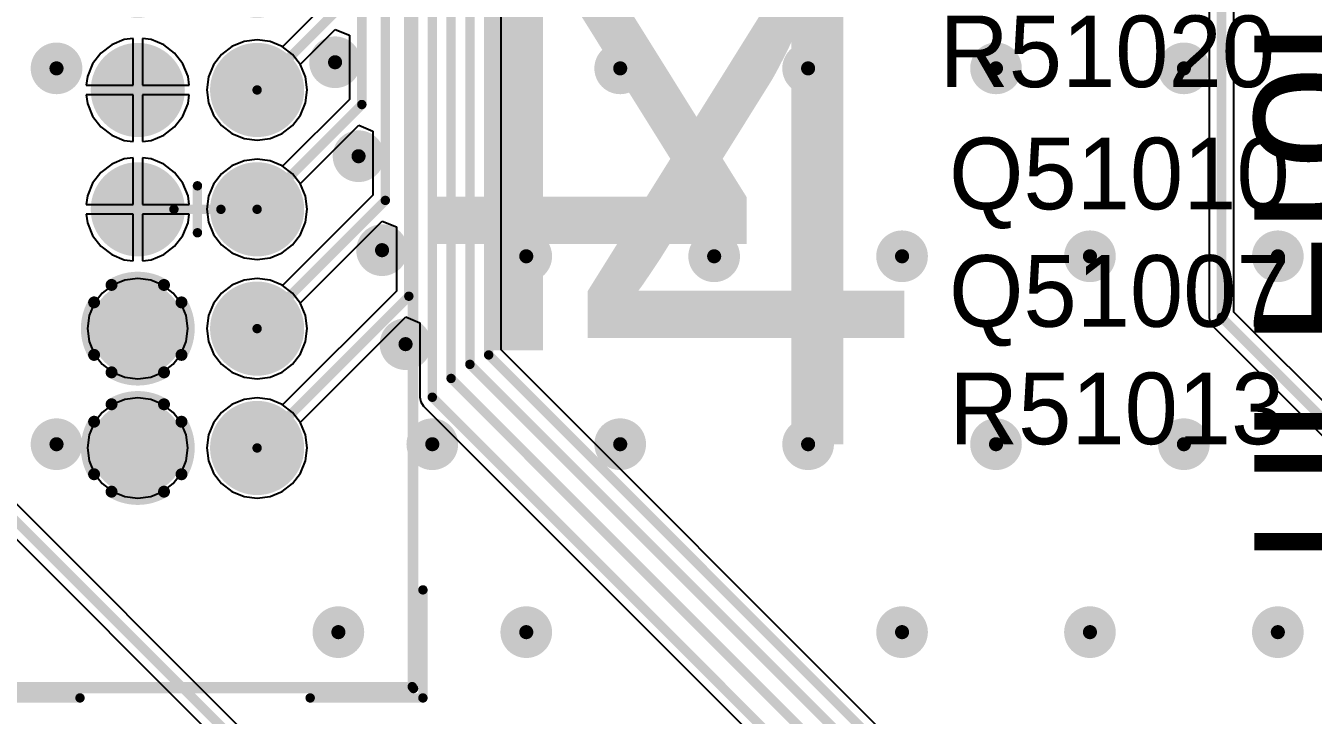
# Model space of a CAD drawing. Header units: millimetres. Extents: x 372 to 687, y 380 to 482.
# Drawn here: x 507.34 to 534.75, y 402.23 to 416.91 of the extents above; entities that cross this region are included whole.
import ezdxf

# ---------------------------------------------------------------- set-up
doc = ezdxf.new("R2010")
doc.units = ezdxf.units.MM
for name, color, linetype in [('BottomLayer', 5, 'Continuous'), ('BottomOverlay', 54, 'Continuous'), ('BottomSolder', 6, 'Continuous'), ('InternalPlane1', 76, 'Continuous'), ('InternalPlane2', 16, 'Continuous'), ('Mechanical13', 56, 'Continuous'), ('Mechanical15', 56, 'Continuous'), ('MultiLayer', 9, 'Continuous'), ('PadHoleLayer', 156, 'Continuous'), ('TopLayer', 1, 'Continuous'), ('TopOverlay', 2, 'Continuous'), ('TopSolder', 216, 'Continuous'), ('ViaHoleLayer', 16, 'Continuous')]:
    doc.layers.add(name, color=color, linetype=linetype)

# ---------------------------------------------------------------- blocks, each defined once
blk = doc.blocks.new('HDRV10W64P254_2X5_2030X900X900B_B_437')
at = {"layer": 'BottomLayer', "const_width": 0.9}
for points in [[(-1.72, 5.08, 1), (-0.82, 5.08, 1)], [(0.82, 5.08, 1), (1.72, 5.08, 1)], [(-1.72, 2.54, 1), (-0.82, 2.54, 1)], [(0.82, 2.54, 1), (1.72, 2.54, 1)], [(-1.72, 0, 1), (-0.82, 0, 1)], [(0.82, 0, 1), (1.72, 0, 1)], [(-1.72, -2.54, 1), (-0.82, -2.54, 1)], [(0.82, -2.54, 1), (1.72, -2.54, 1)], [(-1.72, -5.08, 1), (-0.82, -5.08, 1)], [(0.82, -5.08, 1), (1.72, -5.08, 1)]]:
    blk.add_lwpolyline(points, format="xyb", close=True, dxfattribs=at)
at = {"layer": 'BottomOverlay', "const_width": 0.2}
for points in [[(-2.4, 10.4), (-4.8, 10.4)], [(-4.8, 10.4), (-4.8, 8.1)], [(4.8, 10.4), (2.5, 10.4)], [(4.8, 10.4), (4.8, 8)], [(-4.8, -8), (-4.8, -10.4)], [(4.8, -8.1), (4.8, -10.4)], [(-2.5, -10.4), (-4.8, -10.4)], [(4.8, -10.4), (2.4, -10.4)]]:
    blk.add_lwpolyline(points, dxfattribs=at)
at = {"layer": 'BottomOverlay'}
for points, const_width in [([(-4.85, 10.4, 1), (-4.75, 10.4, 1)], 0.1), ([(-4.85, 10.4, 1), (-4.75, 10.4, 1)], 0.1), ([(-2.45, 10.4, 1), (-2.35, 10.4, 1)], 0.1), ([(2.45, 10.4, 1), (2.55, 10.4, 1)], 0.1), ([(4.75, 10.4, 1), (4.85, 10.4, 1)], 0.1), ([(4.75, 10.4, 1), (4.85, 10.4, 1)], 0.1), ([(-4.85, 8.1, 1), (-4.75, 8.1, 1)], 0.1), ([(4.75, 8, 1), (4.85, 8, 1)], 0.1), ([(-4.85, -8, 1), (-4.75, -8, 1)], 0.1), ([(4.75, -8.1, 1), (4.85, -8.1, 1)], 0.1), ([(-5.3, -10, 1), (-5.7, -10, 1)], 0.5), ([(-5.825, -10, 1), (-5.575, -10, 1)], 0.25), ([(-5.425, -10, 1), (-5.175, -10, 1)], 0.25), ([(-4.85, -10.4, 1), (-4.75, -10.4, 1)], 0.1), ([(-4.85, -10.4, 1), (-4.75, -10.4, 1)], 0.1), ([(-2.55, -10.4, 1), (-2.45, -10.4, 1)], 0.1), ([(2.35, -10.4, 1), (2.45, -10.4, 1)], 0.1), ([(4.75, -10.4, 1), (4.85, -10.4, 1)], 0.1), ([(4.75, -10.4, 1), (4.85, -10.4, 1)], 0.1)]:
    blk.add_lwpolyline(points, format="xyb", close=True, dxfattribs=dict(at, const_width=const_width))
at = {"layer": 'BottomSolder', "const_width": 1.002}
for points in [[(-1.771, 5.08, 1), (-0.769, 5.08, 1)], [(0.769, 5.08, 1), (1.771, 5.08, 1)], [(-1.771, 2.54, 1), (-0.769, 2.54, 1)], [(0.769, 2.54, 1), (1.771, 2.54, 1)], [(-1.771, 0, 1), (-0.769, 0, 1)], [(0.769, 0, 1), (1.771, 0, 1)], [(-1.771, -2.54, 1), (-0.769, -2.54, 1)], [(0.769, -2.54, 1), (1.771, -2.54, 1)], [(-1.771, -5.08, 1), (-0.769, -5.08, 1)], [(0.769, -5.08, 1), (1.771, -5.08, 1)]]:
    blk.add_lwpolyline(points, format="xyb", close=True, dxfattribs=at)
at = {"layer": 'InternalPlane1', "const_width": 0.85}
for points in [[(-1.695, 5.08, 1), (-0.845, 5.08, 1)], [(0.845, 5.08, 1), (1.695, 5.08, 1)], [(-1.695, 2.54, 1), (-0.845, 2.54, 1)], [(0.845, 2.54, 1), (1.695, 2.54, 1)], [(-1.695, 0, 1), (-0.845, 0, 1)], [(0.845, 0, 1), (1.695, 0, 1)], [(-1.695, -2.54, 1), (-0.845, -2.54, 1)], [(0.845, -2.54, 1), (1.695, -2.54, 1)], [(-1.695, -5.08, 1), (-0.845, -5.08, 1)], [(0.845, -5.08, 1), (1.695, -5.08, 1)]]:
    blk.add_lwpolyline(points, format="xyb", close=True, dxfattribs=at)
at = {"layer": 'InternalPlane2', "const_width": 0.254}
for points in [[(0.711, 6.01, -0.277325), (1.829, 6.01)], [(0.34, 4.521, -0.277325), (0.34, 5.639)], [(2.2, 5.639, -0.277325), (2.2, 4.521)], [(1.829, 4.15, -0.277325), (0.711, 4.15)], [(0.711, 3.47, -0.277325), (1.829, 3.47)], [(0.34, 1.981, -0.277325), (0.34, 3.099)], [(2.2, 3.099, -0.277325), (2.2, 1.981)], [(1.829, 1.61, -0.277325), (0.711, 1.61)]]:
    blk.add_lwpolyline(points, format="xyb", dxfattribs=at)
at = {"layer": 'InternalPlane2'}
for points, const_width in [([(0.648, 6.01, 1), (0.775, 6.01, 1)], 0.127), ([(1.765, 6.01, 1), (1.892, 6.01, 1)], 0.127), ([(-1.695, 5.08, 1), (-0.845, 5.08, 1)], 0.85), ([(0.276, 5.639, 1), (0.403, 5.639, 1)], 0.127), ([(2.137, 5.639, 1), (2.264, 5.639, 1)], 0.127), ([(0.276, 4.521, 1), (0.403, 4.521, 1)], 0.127), ([(2.137, 4.521, 1), (2.264, 4.521, 1)], 0.127), ([(0.648, 4.15, 1), (0.775, 4.15, 1)], 0.127), ([(1.765, 4.15, 1), (1.892, 4.15, 1)], 0.127), ([(0.648, 3.47, 1), (0.775, 3.47, 1)], 0.127), ([(1.765, 3.47, 1), (1.892, 3.47, 1)], 0.127), ([(-1.695, 2.54, 1), (-0.845, 2.54, 1)], 0.85), ([(0.276, 3.099, 1), (0.403, 3.099, 1)], 0.127), ([(2.137, 3.099, 1), (2.264, 3.099, 1)], 0.127), ([(0.276, 1.981, 1), (0.403, 1.981, 1)], 0.127), ([(2.137, 1.981, 1), (2.264, 1.981, 1)], 0.127), ([(0.648, 1.61, 1), (0.775, 1.61, 1)], 0.127), ([(1.765, 1.61, 1), (1.892, 1.61, 1)], 0.127), ([(-1.695, 0, 1), (-0.845, 0, 1)], 0.85), ([(0.845, 0, 1), (1.695, 0, 1)], 0.85), ([(-1.695, -2.54, 1), (-0.845, -2.54, 1)], 0.85), ([(0.845, -2.54, 1), (1.695, -2.54, 1)], 0.85), ([(-1.695, -5.08, 1), (-0.845, -5.08, 1)], 0.85), ([(0.845, -5.08, 1), (1.695, -5.08, 1)], 0.85)]:
    blk.add_lwpolyline(points, format="xyb", close=True, dxfattribs=dict(at, const_width=const_width))
at = {"layer": 'Mechanical13', "const_width": 0.2}
for points in [[(-4.572, 10.16), (-4.572, -10.16)], [(4.572, 10.16), (-4.572, 10.16)], [(4.572, 10.16), (4.572, -10.16)], [(4.572, -10.16), (-4.572, -10.16)]]:
    blk.add_lwpolyline(points, dxfattribs=at)
at = {"layer": 'Mechanical13', "const_width": 0.1}
for points in [[(-4.622, 10.16, 1), (-4.522, 10.16, 1)], [(-4.622, 10.16, 1), (-4.522, 10.16, 1)], [(4.522, 10.16, 1), (4.622, 10.16, 1)], [(4.522, 10.16, 1), (4.622, 10.16, 1)], [(-4.622, -10.16, 1), (-4.522, -10.16, 1)], [(-4.622, -10.16, 1), (-4.522, -10.16, 1)], [(4.522, -10.16, 1), (4.622, -10.16, 1)], [(4.522, -10.16, 1), (4.622, -10.16, 1)]]:
    blk.add_lwpolyline(points, format="xyb", close=True, dxfattribs=at)
at = {"layer": 'Mechanical15', "const_width": 0.2}
for points in [[(-4.6, 10.2), (-4.6, -10.2)], [(4.6, 10.2), (-4.6, 10.2)], [(4.6, 10.2), (4.6, -10.2)], [(0, 0.5), (0, -0.5)], [(0.5, 0), (-0.5, 0)], [(4.6, -10.2), (-4.6, -10.2)]]:
    blk.add_lwpolyline(points, dxfattribs=at)
at = {"layer": 'Mechanical15', "const_width": 0.1}
for points in [[(-4.65, 10.2, 1), (-4.55, 10.2, 1)], [(-4.65, 10.2, 1), (-4.55, 10.2, 1)], [(4.55, 10.2, 1), (4.65, 10.2, 1)], [(4.55, 10.2, 1), (4.65, 10.2, 1)], [(-0.05, 0.5, 1), (0.05, 0.5, 1)], [(-0.55, 0, 1), (-0.45, 0, 1)], [(0.45, 0, 1), (0.55, 0, 1)], [(-0.05, -0.5, 1), (0.05, -0.5, 1)], [(-4.65, -10.2, 1), (-4.55, -10.2, 1)], [(-4.65, -10.2, 1), (-4.55, -10.2, 1)], [(4.55, -10.2, 1), (4.65, -10.2, 1)], [(4.55, -10.2, 1), (4.65, -10.2, 1)]]:
    blk.add_lwpolyline(points, format="xyb", close=True, dxfattribs=at)
at = {"layer": 'MultiLayer', "const_width": 0.9}
for points in [[(-1.72, 5.08, 1), (-0.82, 5.08, 1)], [(0.82, 5.08, 1), (1.72, 5.08, 1)], [(-1.72, 2.54, 1), (-0.82, 2.54, 1)], [(0.82, 2.54, 1), (1.72, 2.54, 1)], [(-1.72, 0, 1), (-0.82, 0, 1)], [(0.82, 0, 1), (1.72, 0, 1)], [(-1.72, -2.54, 1), (-0.82, -2.54, 1)], [(0.82, -2.54, 1), (1.72, -2.54, 1)], [(-1.72, -5.08, 1), (-0.82, -5.08, 1)], [(0.82, -5.08, 1), (1.72, -5.08, 1)]]:
    blk.add_lwpolyline(points, format="xyb", close=True, dxfattribs=at)
at = {"layer": 'PadHoleLayer', "const_width": 0.45}
for points in [[(-1.495, 5.08, 1), (-1.045, 5.08, 1)], [(1.045, 5.08, 1), (1.495, 5.08, 1)], [(-1.495, 2.54, 1), (-1.045, 2.54, 1)], [(1.045, 2.54, 1), (1.495, 2.54, 1)], [(-1.495, 0, 1), (-1.045, 0, 1)], [(1.045, 0, 1), (1.495, 0, 1)], [(-1.495, -2.54, 1), (-1.045, -2.54, 1)], [(1.045, -2.54, 1), (1.495, -2.54, 1)], [(-1.495, -5.08, 1), (-1.045, -5.08, 1)], [(1.045, -5.08, 1), (1.495, -5.08, 1)]]:
    blk.add_lwpolyline(points, format="xyb", close=True, dxfattribs=at)
at = {"layer": 'TopLayer', "const_width": 0.9}
for points in [[(-1.72, 5.08, 1), (-0.82, 5.08, 1)], [(0.82, 5.08, 1), (1.72, 5.08, 1)], [(-1.72, 2.54, 1), (-0.82, 2.54, 1)], [(0.82, 2.54, 1), (1.72, 2.54, 1)], [(-1.72, 0, 1), (-0.82, 0, 1)], [(0.82, 0, 1), (1.72, 0, 1)], [(-1.72, -2.54, 1), (-0.82, -2.54, 1)], [(0.82, -2.54, 1), (1.72, -2.54, 1)], [(-1.72, -5.08, 1), (-0.82, -5.08, 1)], [(0.82, -5.08, 1), (1.72, -5.08, 1)]]:
    blk.add_lwpolyline(points, format="xyb", close=True, dxfattribs=at)
at = {"layer": 'TopSolder', "const_width": 1.002}
for points in [[(-1.771, 5.08, 1), (-0.769, 5.08, 1)], [(0.769, 5.08, 1), (1.771, 5.08, 1)], [(-1.771, 2.54, 1), (-0.769, 2.54, 1)], [(0.769, 2.54, 1), (1.771, 2.54, 1)], [(-1.771, 0, 1), (-0.769, 0, 1)], [(0.769, 0, 1), (1.771, 0, 1)], [(-1.771, -2.54, 1), (-0.769, -2.54, 1)], [(0.769, -2.54, 1), (1.771, -2.54, 1)], [(-1.771, -5.08, 1), (-0.769, -5.08, 1)], [(0.769, -5.08, 1), (1.771, -5.08, 1)]]:
    blk.add_lwpolyline(points, format="xyb", close=True, dxfattribs=at)

msp = doc.modelspace()

# ---------------------------------------------------------------- linework, layer by layer
at = {"layer": 'BottomLayer'}
for p, q in [((509.63, 416.636), (509.443, 416.612)), ((509.63, 415.64), (509.63, 416.636)), ((510.017, 416.612), (509.83, 416.636)), ((509.83, 416.636), (509.83, 415.64)), ((509.175, 416.501), (508.945, 416.325)), ((509.443, 416.612), (509.175, 416.501)), ((510.285, 416.501), (510.017, 416.612)), ((510.515, 416.325), (510.285, 416.501)), ((511.735, 416.466), (511.514, 416.296)), ((511.993, 416.573), (511.735, 416.466)), ((512.27, 416.609), (511.993, 416.573)), ((512.547, 416.573), (512.27, 416.609)), ((512.805, 416.466), (512.547, 416.573)), ((513.026, 416.296), (512.805, 416.466)), ((508.769, 416.095), (508.658, 415.827)), ((508.945, 416.325), (508.769, 416.095)), ((510.691, 416.095), (510.515, 416.325)), ((510.802, 415.827), (510.691, 416.095)), ((511.344, 416.075), (511.237, 415.817)), ((511.514, 416.296), (511.344, 416.075)), ((513.196, 416.075), (513.026, 416.296)), ((513.303, 415.817), (513.196, 416.075)), ((508.658, 415.827), (508.634, 415.64)), ((510.826, 415.64), (510.802, 415.827)), ((511.237, 415.817), (511.201, 415.54)), ((513.339, 415.54), (513.303, 415.817)), ((508.634, 415.64), (509.63, 415.64)), ((509.83, 415.64), (510.826, 415.64)), ((511.201, 415.54), (511.237, 415.263)), ((513.303, 415.263), (513.339, 415.54)), ((509.63, 415.44), (508.634, 415.44)), ((508.634, 415.44), (508.658, 415.253)), ((508.658, 415.253), (508.769, 414.985)), ((509.63, 414.444), (509.63, 415.44)), ((510.826, 415.44), (509.83, 415.44)), ((509.83, 415.44), (509.83, 414.444)), ((510.691, 414.985), (510.802, 415.253)), ((510.802, 415.253), (510.826, 415.44)), ((511.237, 415.263), (511.344, 415.005)), ((513.196, 415.005), (513.303, 415.263)), ((508.769, 414.985), (508.945, 414.755)), ((510.515, 414.755), (510.691, 414.985)), ((511.344, 415.005), (511.514, 414.784)), ((513.026, 414.784), (513.196, 415.005)), ((508.945, 414.755), (509.175, 414.579)), ((510.285, 414.579), (510.515, 414.755)), ((511.514, 414.784), (511.735, 414.614)), ((512.805, 414.614), (513.026, 414.784)), ((509.175, 414.579), (509.443, 414.468)), ((509.443, 414.468), (509.63, 414.444)), ((509.83, 414.444), (510.017, 414.468)), ((510.017, 414.468), (510.285, 414.579)), ((511.735, 414.614), (511.993, 414.507)), ((511.993, 414.507), (512.27, 414.471)), ((512.27, 414.471), (512.547, 414.507)), ((512.547, 414.507), (512.805, 414.614)), ((509.175, 413.961), (508.945, 413.785)), ((509.443, 414.072), (509.175, 413.961)), ((509.63, 414.096), (509.443, 414.072)), ((509.63, 413.1), (509.63, 414.096)), ((510.017, 414.072), (509.83, 414.096)), ((509.83, 414.096), (509.83, 413.1)), ((510.285, 413.961), (510.017, 414.072)), ((510.515, 413.785), (510.285, 413.961)), ((511.735, 413.926), (511.514, 413.756)), ((511.993, 414.033), (511.735, 413.926)), ((512.27, 414.069), (511.993, 414.033)), ((512.547, 414.033), (512.27, 414.069)), ((512.805, 413.926), (512.547, 414.033)), ((513.026, 413.756), (512.805, 413.926)), ((508.945, 413.785), (508.769, 413.555)), ((510.691, 413.555), (510.515, 413.785)), ((511.514, 413.756), (511.344, 413.535)), ((513.196, 413.535), (513.026, 413.756)), ((508.769, 413.555), (508.658, 413.287)), ((510.802, 413.287), (510.691, 413.555)), ((511.344, 413.535), (511.237, 413.277)), ((513.303, 413.277), (513.196, 413.535)), ((508.658, 413.287), (508.634, 413.1)), ((508.634, 413.1), (509.63, 413.1)), ((509.83, 413.1), (510.826, 413.1)), ((510.826, 413.1), (510.802, 413.287)), ((511.237, 413.277), (511.201, 413)), ((513.339, 413), (513.303, 413.277)), ((509.63, 412.9), (508.634, 412.9)), ((508.634, 412.9), (508.658, 412.713)), ((509.63, 411.904), (509.63, 412.9)), ((510.826, 412.9), (509.83, 412.9)), ((509.83, 412.9), (509.83, 411.904)), ((510.802, 412.713), (510.826, 412.9)), ((511.201, 413), (511.237, 412.723)), ((513.303, 412.723), (513.339, 413)), ((508.658, 412.713), (508.769, 412.445)), ((510.691, 412.445), (510.802, 412.713)), ((511.237, 412.723), (511.344, 412.465)), ((513.196, 412.465), (513.303, 412.723)), ((508.769, 412.445), (508.945, 412.215)), ((510.515, 412.215), (510.691, 412.445)), ((511.344, 412.465), (511.514, 412.244)), ((511.514, 412.244), (511.735, 412.074)), ((512.805, 412.074), (513.026, 412.244)), ((513.026, 412.244), (513.196, 412.465)), ((508.945, 412.215), (509.175, 412.039)), ((509.175, 412.039), (509.443, 411.928)), ((510.017, 411.928), (510.285, 412.039)), ((510.285, 412.039), (510.515, 412.215)), ((511.735, 412.074), (511.993, 411.967)), ((511.993, 411.967), (512.27, 411.931)), ((512.27, 411.931), (512.547, 411.967)), ((512.547, 411.967), (512.805, 412.074)), ((509.443, 411.928), (509.63, 411.904)), ((509.83, 411.904), (510.017, 411.928)), ((509.453, 411.493), (509.195, 411.386)), ((509.73, 411.529), (509.453, 411.493)), ((510.007, 411.493), (509.73, 411.529)), ((510.265, 411.386), (510.007, 411.493)), ((511.993, 411.493), (511.735, 411.386)), ((512.27, 411.529), (511.993, 411.493)), ((512.547, 411.493), (512.27, 411.529)), ((512.805, 411.386), (512.547, 411.493)), ((508.974, 411.216), (508.804, 410.995)), ((509.195, 411.386), (508.974, 411.216)), ((510.486, 411.216), (510.265, 411.386)), ((510.656, 410.995), (510.486, 411.216)), ((511.514, 411.216), (511.344, 410.995)), ((511.735, 411.386), (511.514, 411.216)), ((513.026, 411.216), (512.805, 411.386)), ((513.196, 410.995), (513.026, 411.216)), ((508.804, 410.995), (508.697, 410.737)), ((510.763, 410.737), (510.656, 410.995)), ((511.344, 410.995), (511.237, 410.737)), ((513.303, 410.737), (513.196, 410.995)), ((508.697, 410.737), (508.661, 410.46)), ((510.799, 410.46), (510.763, 410.737)), ((511.237, 410.737), (511.201, 410.46)), ((513.339, 410.46), (513.303, 410.737)), ((508.661, 410.46), (508.697, 410.183)), ((510.763, 410.183), (510.799, 410.46)), ((511.201, 410.46), (511.237, 410.183)), ((513.303, 410.183), (513.339, 410.46)), ((508.697, 410.183), (508.804, 409.925)), ((510.656, 409.925), (510.763, 410.183)), ((511.237, 410.183), (511.344, 409.925)), ((513.196, 409.925), (513.303, 410.183)), ((508.804, 409.925), (508.974, 409.704)), ((510.486, 409.704), (510.656, 409.925)), ((511.344, 409.925), (511.514, 409.704)), ((513.026, 409.704), (513.196, 409.925)), ((508.974, 409.704), (509.195, 409.534)), ((509.195, 409.534), (509.453, 409.427)), ((510.007, 409.427), (510.265, 409.534)), ((510.265, 409.534), (510.486, 409.704)), ((511.514, 409.704), (511.735, 409.534)), ((511.735, 409.534), (511.993, 409.427)), ((512.547, 409.427), (512.805, 409.534)), ((512.805, 409.534), (513.026, 409.704)), ((509.453, 409.427), (509.73, 409.391)), ((509.73, 409.391), (510.007, 409.427)), ((511.993, 409.427), (512.27, 409.391)), ((512.27, 409.391), (512.547, 409.427)), ((509.453, 408.953), (509.195, 408.846)), ((509.73, 408.989), (509.453, 408.953)), ((510.007, 408.953), (509.73, 408.989)), ((510.265, 408.846), (510.007, 408.953)), ((511.993, 408.953), (511.735, 408.846)), ((512.27, 408.989), (511.993, 408.953)), ((512.547, 408.953), (512.27, 408.989)), ((512.805, 408.846), (512.547, 408.953)), ((508.974, 408.676), (508.804, 408.455)), ((509.195, 408.846), (508.974, 408.676)), ((510.486, 408.676), (510.265, 408.846)), ((510.656, 408.455), (510.486, 408.676)), ((511.514, 408.676), (511.344, 408.455)), ((511.735, 408.846), (511.514, 408.676)), ((513.026, 408.676), (512.805, 408.846)), ((513.196, 408.455), (513.026, 408.676)), ((508.804, 408.455), (508.697, 408.197)), ((510.763, 408.197), (510.656, 408.455)), ((511.344, 408.455), (511.237, 408.197)), ((513.303, 408.197), (513.196, 408.455)), ((508.697, 408.197), (508.661, 407.92)), ((510.799, 407.92), (510.763, 408.197)), ((511.237, 408.197), (511.201, 407.92)), ((513.339, 407.92), (513.303, 408.197)), ((508.661, 407.92), (508.697, 407.643)), ((510.763, 407.643), (510.799, 407.92)), ((511.201, 407.92), (511.237, 407.643)), ((513.303, 407.643), (513.339, 407.92)), ((508.697, 407.643), (508.804, 407.385)), ((510.656, 407.385), (510.763, 407.643)), ((511.237, 407.643), (511.344, 407.385)), ((513.196, 407.385), (513.303, 407.643)), ((508.804, 407.385), (508.974, 407.164)), ((510.486, 407.164), (510.656, 407.385)), ((511.344, 407.385), (511.514, 407.164)), ((513.026, 407.164), (513.196, 407.385)), ((508.974, 407.164), (509.195, 406.994)), ((510.265, 406.994), (510.486, 407.164)), ((511.514, 407.164), (511.735, 406.994)), ((512.805, 406.994), (513.026, 407.164)), ((509.195, 406.994), (509.453, 406.887)), ((509.453, 406.887), (509.73, 406.851)), ((509.73, 406.851), (510.007, 406.887)), ((510.007, 406.887), (510.265, 406.994)), ((511.735, 406.994), (511.993, 406.887)), ((511.993, 406.887), (512.27, 406.851)), ((512.27, 406.851), (512.547, 406.887)), ((512.547, 406.887), (512.805, 406.994))]:
    msp.add_line(p, q, dxfattribs=at)
at = {"layer": 'BottomLayer', "const_width": 0.3}
for points in [[(513.78, 416.13, 1), (514.08, 416.13, 1)], [(507.85, 416, 1), (508.15, 416, 1)], [(519.85, 416, 1), (520.15, 416, 1)], [(523.85, 416, 1), (524.15, 416, 1)], [(527.85, 416, 1), (528.15, 416, 1)], [(531.85, 416, 1), (532.15, 416, 1)], [(514.28, 414.13, 1), (514.58, 414.13, 1)], [(514.78, 412.13, 1), (515.08, 412.13, 1)], [(517.85, 412, 1), (518.15, 412, 1)], [(521.85, 412, 1), (522.15, 412, 1)], [(525.85, 412, 1), (526.15, 412, 1)], [(529.85, 412, 1), (530.15, 412, 1)], [(533.85, 412, 1), (534.15, 412, 1)], [(515.28, 410.13, 1), (515.58, 410.13, 1)], [(507.85, 408, 1), (508.15, 408, 1)], [(515.85, 408, 1), (516.15, 408, 1)], [(519.85, 408, 1), (520.15, 408, 1)], [(523.85, 408, 1), (524.15, 408, 1)], [(527.85, 408, 1), (528.15, 408, 1)], [(531.85, 408, 1), (532.15, 408, 1)], [(513.85, 404, 1), (514.15, 404, 1)], [(517.85, 404, 1), (518.15, 404, 1)], [(525.85, 404, 1), (526.15, 404, 1)], [(529.85, 404, 1), (530.15, 404, 1)], [(533.85, 404, 1), (534.15, 404, 1)]]:
    msp.add_lwpolyline(points, format="xyb", close=True, dxfattribs=at)
at = {"layer": 'InternalPlane1', "const_width": 0.55}
for points in [[(513.655, 416.13, 1), (514.205, 416.13, 1)], [(507.725, 416, 1), (508.275, 416, 1)], [(519.725, 416, 1), (520.275, 416, 1)], [(523.725, 416, 1), (524.275, 416, 1)], [(527.725, 416, 1), (528.275, 416, 1)], [(531.725, 416, 1), (532.275, 416, 1)], [(514.155, 414.13, 1), (514.705, 414.13, 1)], [(514.655, 412.13, 1), (515.205, 412.13, 1)], [(517.725, 412, 1), (518.275, 412, 1)], [(521.725, 412, 1), (522.275, 412, 1)], [(525.725, 412, 1), (526.275, 412, 1)], [(529.725, 412, 1), (530.275, 412, 1)], [(533.725, 412, 1), (534.275, 412, 1)], [(515.155, 410.13, 1), (515.705, 410.13, 1)], [(507.725, 408, 1), (508.275, 408, 1)], [(515.725, 408, 1), (516.275, 408, 1)], [(519.725, 408, 1), (520.275, 408, 1)], [(523.725, 408, 1), (524.275, 408, 1)], [(527.725, 408, 1), (528.275, 408, 1)], [(531.725, 408, 1), (532.275, 408, 1)], [(513.725, 404, 1), (514.275, 404, 1)], [(517.725, 404, 1), (518.275, 404, 1)], [(525.725, 404, 1), (526.275, 404, 1)], [(529.725, 404, 1), (530.275, 404, 1)], [(533.725, 404, 1), (534.275, 404, 1)]]:
    msp.add_lwpolyline(points, format="xyb", close=True, dxfattribs=at)
at = {"layer": 'InternalPlane2', "const_width": 0.55}
for points in [[(513.655, 416.13, 1), (514.205, 416.13, 1)], [(507.725, 416, 1), (508.275, 416, 1)], [(519.725, 416, 1), (520.275, 416, 1)], [(523.725, 416, 1), (524.275, 416, 1)], [(527.725, 416, 1), (528.275, 416, 1)], [(531.725, 416, 1), (532.275, 416, 1)], [(514.155, 414.13, 1), (514.705, 414.13, 1)], [(514.655, 412.13, 1), (515.205, 412.13, 1)], [(517.725, 412, 1), (518.275, 412, 1)], [(521.725, 412, 1), (522.275, 412, 1)], [(525.725, 412, 1), (526.275, 412, 1)], [(529.725, 412, 1), (530.275, 412, 1)], [(533.725, 412, 1), (534.275, 412, 1)], [(515.155, 410.13, 1), (515.705, 410.13, 1)], [(507.725, 408, 1), (508.275, 408, 1)], [(515.725, 408, 1), (516.275, 408, 1)], [(519.725, 408, 1), (520.275, 408, 1)], [(523.725, 408, 1), (524.275, 408, 1)], [(527.725, 408, 1), (528.275, 408, 1)], [(531.725, 408, 1), (532.275, 408, 1)], [(513.725, 404, 1), (514.275, 404, 1)], [(517.725, 404, 1), (518.275, 404, 1)], [(525.725, 404, 1), (526.275, 404, 1)], [(529.725, 404, 1), (530.275, 404, 1)], [(533.725, 404, 1), (534.275, 404, 1)]]:
    msp.add_lwpolyline(points, format="xyb", close=True, dxfattribs=at)
at = {"layer": 'MultiLayer', "const_width": 0.3}
for points in [[(513.78, 416.13, 1), (514.08, 416.13, 1)], [(507.85, 416, 1), (508.15, 416, 1)], [(519.85, 416, 1), (520.15, 416, 1)], [(523.85, 416, 1), (524.15, 416, 1)], [(527.85, 416, 1), (528.15, 416, 1)], [(531.85, 416, 1), (532.15, 416, 1)], [(514.28, 414.13, 1), (514.58, 414.13, 1)], [(514.78, 412.13, 1), (515.08, 412.13, 1)], [(517.85, 412, 1), (518.15, 412, 1)], [(521.85, 412, 1), (522.15, 412, 1)], [(525.85, 412, 1), (526.15, 412, 1)], [(529.85, 412, 1), (530.15, 412, 1)], [(533.85, 412, 1), (534.15, 412, 1)], [(515.28, 410.13, 1), (515.58, 410.13, 1)], [(507.85, 408, 1), (508.15, 408, 1)], [(515.85, 408, 1), (516.15, 408, 1)], [(519.85, 408, 1), (520.15, 408, 1)], [(523.85, 408, 1), (524.15, 408, 1)], [(527.85, 408, 1), (528.15, 408, 1)], [(531.85, 408, 1), (532.15, 408, 1)], [(513.85, 404, 1), (514.15, 404, 1)], [(517.85, 404, 1), (518.15, 404, 1)], [(525.85, 404, 1), (526.15, 404, 1)], [(529.85, 404, 1), (530.15, 404, 1)], [(533.85, 404, 1), (534.15, 404, 1)]]:
    msp.add_lwpolyline(points, format="xyb", close=True, dxfattribs=at)
at = {"layer": 'TopLayer'}
for p, q in [((533.065, 410.81), (533.065, 430.9)), ((532.535, 424.035), (532.535, 410.7)), ((517.465, 410.01), (517.465, 421.556)), ((513.735, 417.38), (512.814, 416.459)), ((509.63, 416.636), (509.443, 416.612)), ((509.63, 415.64), (509.63, 416.636)), ((510.017, 416.612), (509.83, 416.636)), ((509.83, 416.636), (509.83, 415.64)), ((513.189, 416.084), (513.935, 416.83)), ((513.935, 416.83), (514.235, 416.706)), ((514.235, 416.706), (514.235, 415.34)), ((509.175, 416.501), (508.945, 416.325)), ((509.443, 416.612), (509.175, 416.501)), ((510.285, 416.501), (510.017, 416.612)), ((510.515, 416.325), (510.285, 416.501)), ((511.735, 416.466), (511.514, 416.296)), ((511.993, 416.573), (511.735, 416.466)), ((512.27, 416.609), (511.993, 416.573)), ((512.547, 416.573), (512.27, 416.609)), ((512.805, 416.466), (512.547, 416.573)), ((512.814, 416.459), (512.805, 416.466)), ((508.769, 416.095), (508.658, 415.827)), ((508.945, 416.325), (508.769, 416.095)), ((510.691, 416.095), (510.515, 416.325)), ((510.802, 415.827), (510.691, 416.095)), ((511.344, 416.075), (511.237, 415.817)), ((511.514, 416.296), (511.344, 416.075)), ((513.196, 416.075), (513.189, 416.084)), ((513.303, 415.817), (513.196, 416.075)), ((508.658, 415.827), (508.634, 415.64)), ((510.826, 415.64), (510.802, 415.827)), ((511.237, 415.817), (511.201, 415.54)), ((513.339, 415.54), (513.303, 415.817)), ((508.634, 415.64), (509.63, 415.64)), ((509.83, 415.64), (510.826, 415.64)), ((511.201, 415.54), (511.237, 415.263)), ((513.303, 415.263), (513.339, 415.54)), ((509.63, 415.44), (508.634, 415.44)), ((508.634, 415.44), (508.658, 415.253)), ((508.658, 415.253), (508.769, 414.985)), ((509.63, 414.444), (509.63, 415.44)), ((510.826, 415.44), (509.83, 415.44)), ((509.83, 415.44), (509.83, 414.444)), ((510.691, 414.985), (510.802, 415.253)), ((510.802, 415.253), (510.826, 415.44)), ((511.237, 415.263), (511.344, 415.005)), ((514.235, 415.34), (512.814, 413.919)), ((513.196, 415.005), (513.303, 415.263)), ((508.769, 414.985), (508.945, 414.755)), ((510.515, 414.755), (510.691, 414.985)), ((511.344, 415.005), (511.514, 414.784)), ((513.026, 414.784), (513.196, 415.005)), ((508.945, 414.755), (509.175, 414.579)), ((510.285, 414.579), (510.515, 414.755)), ((511.514, 414.784), (511.735, 414.614)), ((512.805, 414.614), (513.026, 414.784)), ((513.189, 413.544), (514.435, 414.79)), ((514.435, 414.79), (514.735, 414.666)), ((509.175, 414.579), (509.443, 414.468)), ((509.443, 414.468), (509.63, 414.444)), ((509.83, 414.444), (510.017, 414.468)), ((510.017, 414.468), (510.285, 414.579)), ((511.735, 414.614), (511.993, 414.507)), ((511.993, 414.507), (512.27, 414.471)), ((512.27, 414.471), (512.547, 414.507)), ((512.547, 414.507), (512.805, 414.614)), ((514.735, 414.666), (514.735, 413.3)), ((509.175, 413.961), (508.945, 413.785)), ((509.443, 414.072), (509.175, 413.961)), ((509.63, 414.096), (509.443, 414.072)), ((509.63, 413.1), (509.63, 414.096)), ((510.017, 414.072), (509.83, 414.096)), ((509.83, 414.096), (509.83, 413.1)), ((510.285, 413.961), (510.017, 414.072)), ((510.515, 413.785), (510.285, 413.961)), ((511.735, 413.926), (511.514, 413.756)), ((511.993, 414.033), (511.735, 413.926)), ((512.27, 414.069), (511.993, 414.033)), ((512.547, 414.033), (512.27, 414.069)), ((512.805, 413.926), (512.547, 414.033)), ((512.814, 413.919), (512.805, 413.926)), ((508.945, 413.785), (508.769, 413.555)), ((510.691, 413.555), (510.515, 413.785)), ((511.514, 413.756), (511.344, 413.535)), ((508.769, 413.555), (508.658, 413.287)), ((510.802, 413.287), (510.691, 413.555)), ((511.344, 413.535), (511.237, 413.277)), ((513.196, 413.535), (513.189, 413.544)), ((513.303, 413.277), (513.196, 413.535)), ((508.658, 413.287), (508.634, 413.1)), ((508.634, 413.1), (509.63, 413.1)), ((509.83, 413.1), (510.826, 413.1)), ((510.826, 413.1), (510.802, 413.287)), ((511.237, 413.277), (511.201, 413)), ((514.735, 413.3), (512.814, 411.379)), ((513.339, 413), (513.303, 413.277)), ((509.63, 412.9), (508.634, 412.9)), ((508.634, 412.9), (508.658, 412.713)), ((509.63, 411.904), (509.63, 412.9)), ((510.826, 412.9), (509.83, 412.9)), ((509.83, 412.9), (509.83, 411.904)), ((510.802, 412.713), (510.826, 412.9)), ((511.201, 413), (511.237, 412.723)), ((513.303, 412.723), (513.339, 413)), ((508.658, 412.713), (508.769, 412.445)), ((510.691, 412.445), (510.802, 412.713)), ((511.237, 412.723), (511.344, 412.465)), ((513.189, 411.004), (514.935, 412.75)), ((513.196, 412.465), (513.303, 412.723)), ((514.935, 412.75), (515.235, 412.626)), ((515.235, 412.626), (515.235, 411.26)), ((508.769, 412.445), (508.945, 412.215)), ((510.515, 412.215), (510.691, 412.445)), ((511.344, 412.465), (511.514, 412.244)), ((511.514, 412.244), (511.735, 412.074)), ((512.805, 412.074), (513.026, 412.244)), ((513.026, 412.244), (513.196, 412.465)), ((508.945, 412.215), (509.175, 412.039)), ((509.175, 412.039), (509.443, 411.928)), ((510.017, 411.928), (510.285, 412.039)), ((510.285, 412.039), (510.515, 412.215)), ((511.735, 412.074), (511.993, 411.967)), ((511.993, 411.967), (512.27, 411.931)), ((512.27, 411.931), (512.547, 411.967)), ((512.547, 411.967), (512.805, 412.074)), ((509.443, 411.928), (509.63, 411.904)), ((509.83, 411.904), (510.017, 411.928)), ((509.453, 411.493), (509.195, 411.386)), ((509.73, 411.529), (509.453, 411.493)), ((510.007, 411.493), (509.73, 411.529)), ((510.265, 411.386), (510.007, 411.493)), ((511.993, 411.493), (511.735, 411.386)), ((512.27, 411.529), (511.993, 411.493)), ((512.547, 411.493), (512.27, 411.529)), ((512.805, 411.386), (512.547, 411.493)), ((508.974, 411.216), (508.804, 410.995)), ((509.195, 411.386), (508.974, 411.216)), ((510.486, 411.216), (510.265, 411.386)), ((510.656, 410.995), (510.486, 411.216)), ((511.514, 411.216), (511.344, 410.995)), ((511.735, 411.386), (511.514, 411.216)), ((512.814, 411.379), (512.805, 411.386)), ((515.235, 411.26), (512.814, 408.839)), ((508.804, 410.995), (508.697, 410.737)), ((510.763, 410.737), (510.656, 410.995)), ((511.344, 410.995), (511.237, 410.737)), ((513.196, 410.995), (513.189, 411.004)), ((513.303, 410.737), (513.196, 410.995)), ((516.51, 397.365), (503.065, 410.81)), ((508.697, 410.737), (508.661, 410.46)), ((510.799, 410.46), (510.763, 410.737)), ((511.237, 410.737), (511.201, 410.46)), ((513.189, 408.464), (515.435, 410.71)), ((513.339, 410.46), (513.303, 410.737)), ((515.435, 410.71), (515.735, 410.586)), ((515.735, 410.586), (515.735, 409)), ((532.535, 410.7), (532.535, 410.7)), ((532.535, 410.7), (532.555, 410.599)), ((532.555, 410.599), (532.613, 410.513)), ((544.51, 399.365), (533.065, 410.81)), ((502.613, 410.513), (515.883, 397.242)), ((508.661, 410.46), (508.697, 410.183)), ((510.763, 410.183), (510.799, 410.46)), ((511.201, 410.46), (511.237, 410.183)), ((513.303, 410.183), (513.339, 410.46)), ((532.613, 410.513), (543.883, 399.242)), ((508.697, 410.183), (508.804, 409.925)), ((510.656, 409.925), (510.763, 410.183)), ((511.237, 410.183), (511.344, 409.925)), ((513.196, 409.925), (513.303, 410.183)), ((508.804, 409.925), (508.974, 409.704)), ((510.486, 409.704), (510.656, 409.925)), ((511.344, 409.925), (511.514, 409.704)), ((513.026, 409.704), (513.196, 409.925)), ((528.51, 398.965), (517.465, 410.01)), ((508.974, 409.704), (509.195, 409.534)), ((509.195, 409.534), (509.453, 409.427)), ((510.007, 409.427), (510.265, 409.534)), ((510.265, 409.534), (510.486, 409.704)), ((511.514, 409.704), (511.735, 409.534)), ((511.735, 409.534), (511.993, 409.427)), ((512.547, 409.427), (512.805, 409.534)), ((512.805, 409.534), (513.026, 409.704)), ((509.453, 409.427), (509.73, 409.391)), ((509.73, 409.391), (510.007, 409.427)), ((511.993, 409.427), (512.27, 409.391)), ((512.27, 409.391), (512.547, 409.427)), ((509.453, 408.953), (509.195, 408.846)), ((509.73, 408.989), (509.453, 408.953)), ((510.007, 408.953), (509.73, 408.989)), ((510.265, 408.846), (510.007, 408.953)), ((511.993, 408.953), (511.735, 408.846)), ((512.27, 408.989), (511.993, 408.953)), ((512.547, 408.953), (512.27, 408.989)), ((512.805, 408.846), (512.547, 408.953)), ((515.735, 409), (515.735, 409)), ((515.735, 409), (515.755, 408.899)), ((508.974, 408.676), (508.804, 408.455)), ((509.195, 408.846), (508.974, 408.676)), ((510.486, 408.676), (510.265, 408.846)), ((510.656, 408.455), (510.486, 408.676)), ((511.514, 408.676), (511.344, 408.455)), ((511.735, 408.846), (511.514, 408.676)), ((512.814, 408.839), (512.805, 408.846)), ((515.755, 408.899), (515.813, 408.813)), ((515.813, 408.813), (526.983, 397.642)), ((508.804, 408.455), (508.697, 408.197)), ((510.763, 408.197), (510.656, 408.455)), ((511.344, 408.455), (511.237, 408.197)), ((513.196, 408.455), (513.189, 408.464)), ((513.303, 408.197), (513.196, 408.455)), ((508.697, 408.197), (508.661, 407.92)), ((510.799, 407.92), (510.763, 408.197)), ((511.237, 408.197), (511.201, 407.92)), ((513.339, 407.92), (513.303, 408.197)), ((508.661, 407.92), (508.697, 407.643)), ((510.763, 407.643), (510.799, 407.92)), ((511.201, 407.92), (511.237, 407.643)), ((513.303, 407.643), (513.339, 407.92)), ((508.697, 407.643), (508.804, 407.385)), ((510.656, 407.385), (510.763, 407.643)), ((511.237, 407.643), (511.344, 407.385)), ((513.196, 407.385), (513.303, 407.643)), ((508.804, 407.385), (508.974, 407.164)), ((510.486, 407.164), (510.656, 407.385)), ((511.344, 407.385), (511.514, 407.164)), ((513.026, 407.164), (513.196, 407.385)), ((508.974, 407.164), (509.195, 406.994)), ((510.265, 406.994), (510.486, 407.164)), ((511.514, 407.164), (511.735, 406.994)), ((512.805, 406.994), (513.026, 407.164)), ((509.195, 406.994), (509.453, 406.887)), ((509.453, 406.887), (509.73, 406.851)), ((509.73, 406.851), (510.007, 406.887)), ((510.007, 406.887), (510.265, 406.994)), ((511.735, 406.994), (511.993, 406.887)), ((511.993, 406.887), (512.27, 406.851)), ((512.27, 406.851), (512.547, 406.887)), ((512.547, 406.887), (512.805, 406.994))]:
    msp.add_line(p, q, dxfattribs=at)
at = {"layer": 'TopLayer', "const_width": 0.2}
for points in [[(532.8, 410.7), (532.8, 430.9)], [(514.5, 415.23), (514.5, 425.245)], [(515, 413.19), (515, 425.1)], [(515.5, 411.15), (515.5, 424.245)], [(516, 409), (516, 424.1)], [(516.4, 409.4), (516.4, 423.145)], [(516.8, 409.7), (516.8, 422.9)], [(517.2, 409.9), (517.2, 421.945)], [(512.27, 415.54), (514, 417.27)], [(512.27, 413), (514.5, 415.23)], [(512.27, 410.46), (515, 413.19)], [(512.27, 407.92), (515.5, 411.15)], [(502.8, 410.7), (516.4, 397.1)], [(532.8, 410.7), (544.4, 399.1)], [(516.8, 409.7), (528.2, 398.3)], [(517.2, 409.9), (528.4, 398.7)], [(516.4, 409.4), (527.9, 397.9)], [(516, 409), (527.5, 397.5)]]:
    msp.add_lwpolyline(points, dxfattribs=at)
at = {"layer": 'TopLayer'}
for points, const_width in [([(513.78, 416.13, 1), (514.08, 416.13, 1)], 0.3), ([(507.85, 416, 1), (508.15, 416, 1)], 0.3), ([(519.85, 416, 1), (520.15, 416, 1)], 0.3), ([(523.85, 416, 1), (524.15, 416, 1)], 0.3), ([(527.85, 416, 1), (528.15, 416, 1)], 0.3), ([(531.85, 416, 1), (532.15, 416, 1)], 0.3), ([(512.22, 415.54, 1), (512.32, 415.54, 1)], 0.1), ([(514.45, 415.23, 1), (514.55, 415.23, 1)], 0.1), ([(514.45, 415.23, 1), (514.55, 415.23, 1)], 0.1), ([(514.28, 414.13, 1), (514.58, 414.13, 1)], 0.3), ([(512.22, 413, 1), (512.32, 413, 1)], 0.1), ([(514.95, 413.19, 1), (515.05, 413.19, 1)], 0.1), ([(514.95, 413.19, 1), (515.05, 413.19, 1)], 0.1), ([(514.78, 412.13, 1), (515.08, 412.13, 1)], 0.3), ([(517.85, 412, 1), (518.15, 412, 1)], 0.3), ([(521.85, 412, 1), (522.15, 412, 1)], 0.3), ([(525.85, 412, 1), (526.15, 412, 1)], 0.3), ([(529.85, 412, 1), (530.15, 412, 1)], 0.3), ([(533.85, 412, 1), (534.15, 412, 1)], 0.3), ([(515.45, 411.15, 1), (515.55, 411.15, 1)], 0.1), ([(515.45, 411.15, 1), (515.55, 411.15, 1)], 0.1), ([(532.75, 410.7, 1), (532.85, 410.7, 1)], 0.1), ([(532.75, 410.7, 1), (532.85, 410.7, 1)], 0.1), ([(512.22, 410.46, 1), (512.32, 410.46, 1)], 0.1), ([(515.28, 410.13, 1), (515.58, 410.13, 1)], 0.3), ([(516.75, 409.7, 1), (516.85, 409.7, 1)], 0.1), ([(516.75, 409.7, 1), (516.85, 409.7, 1)], 0.1), ([(517.15, 409.9, 1), (517.25, 409.9, 1)], 0.1), ([(517.15, 409.9, 1), (517.25, 409.9, 1)], 0.1), ([(516.35, 409.4, 1), (516.45, 409.4, 1)], 0.1), ([(516.35, 409.4, 1), (516.45, 409.4, 1)], 0.1), ([(515.95, 409, 1), (516.05, 409, 1)], 0.1), ([(515.95, 409, 1), (516.05, 409, 1)], 0.1), ([(507.85, 408, 1), (508.15, 408, 1)], 0.3), ([(515.85, 408, 1), (516.15, 408, 1)], 0.3), ([(519.85, 408, 1), (520.15, 408, 1)], 0.3), ([(523.85, 408, 1), (524.15, 408, 1)], 0.3), ([(527.85, 408, 1), (528.15, 408, 1)], 0.3), ([(531.85, 408, 1), (532.15, 408, 1)], 0.3), ([(512.22, 407.92, 1), (512.32, 407.92, 1)], 0.1), ([(513.85, 404, 1), (514.15, 404, 1)], 0.3), ([(517.85, 404, 1), (518.15, 404, 1)], 0.3), ([(525.85, 404, 1), (526.15, 404, 1)], 0.3), ([(529.85, 404, 1), (530.15, 404, 1)], 0.3), ([(533.85, 404, 1), (534.15, 404, 1)], 0.3)]:
    msp.add_lwpolyline(points, format="xyb", close=True, dxfattribs=dict(at, const_width=const_width))
at = {"layer": 'ViaHoleLayer', "const_width": 0.15}
for points in [[(507.925, 416, 1), (508.075, 416, 1)], [(513.855, 416.13, 1), (514.005, 416.13, 1)], [(519.925, 416, 1), (520.075, 416, 1)], [(523.925, 416, 1), (524.075, 416, 1)], [(527.925, 416, 1), (528.075, 416, 1)], [(531.925, 416, 1), (532.075, 416, 1)], [(514.355, 414.13, 1), (514.505, 414.13, 1)], [(514.855, 412.13, 1), (515.005, 412.13, 1)], [(517.925, 412, 1), (518.075, 412, 1)], [(521.925, 412, 1), (522.075, 412, 1)], [(525.925, 412, 1), (526.075, 412, 1)], [(529.925, 412, 1), (530.075, 412, 1)], [(533.925, 412, 1), (534.075, 412, 1)], [(515.355, 410.13, 1), (515.505, 410.13, 1)], [(507.925, 408, 1), (508.075, 408, 1)], [(515.925, 408, 1), (516.075, 408, 1)], [(519.925, 408, 1), (520.075, 408, 1)], [(523.925, 408, 1), (524.075, 408, 1)], [(527.925, 408, 1), (528.075, 408, 1)], [(531.925, 408, 1), (532.075, 408, 1)], [(513.925, 404, 1), (514.075, 404, 1)], [(517.925, 404, 1), (518.075, 404, 1)], [(525.925, 404, 1), (526.075, 404, 1)], [(529.925, 404, 1), (530.075, 404, 1)], [(533.925, 404, 1), (534.075, 404, 1)]]:
    msp.add_lwpolyline(points, format="xyb", close=True, dxfattribs=at)

# ---------------------------------------------------------------- block references
at = {"rotation": 180}
msp.add_blockref('HDRV10W64P254_2X5_2030X900X900B_B_437', (511, 413), dxfattribs=at)

# ---------------------------------------------------------------- texts
at = {"layer": 'BottomOverlay', "text_generation_flag": 2}
for s, height, rotation, p in [('Til Frontpanel', 3, 270, (533.5, 404.7)), ('4', 10, 360, (523, 410))]:
    msp.add_text(s, height=height, rotation=rotation, dxfattribs=at).set_placement(p)
at = {"layer": 'TopOverlay'}
msp.add_text('4', height=10, rotation=360, dxfattribs=at).set_placement((519, 408))
for s, p in [('R51020', (526.8, 415.6)), ('Q51010', (527, 413)), ('Q51007', (527, 410.5)), ('R51013', (527, 408))]:
    msp.add_text(s, height=1.524, dxfattribs=at).set_placement(p)

doc.saveas('drawing.dxf')
